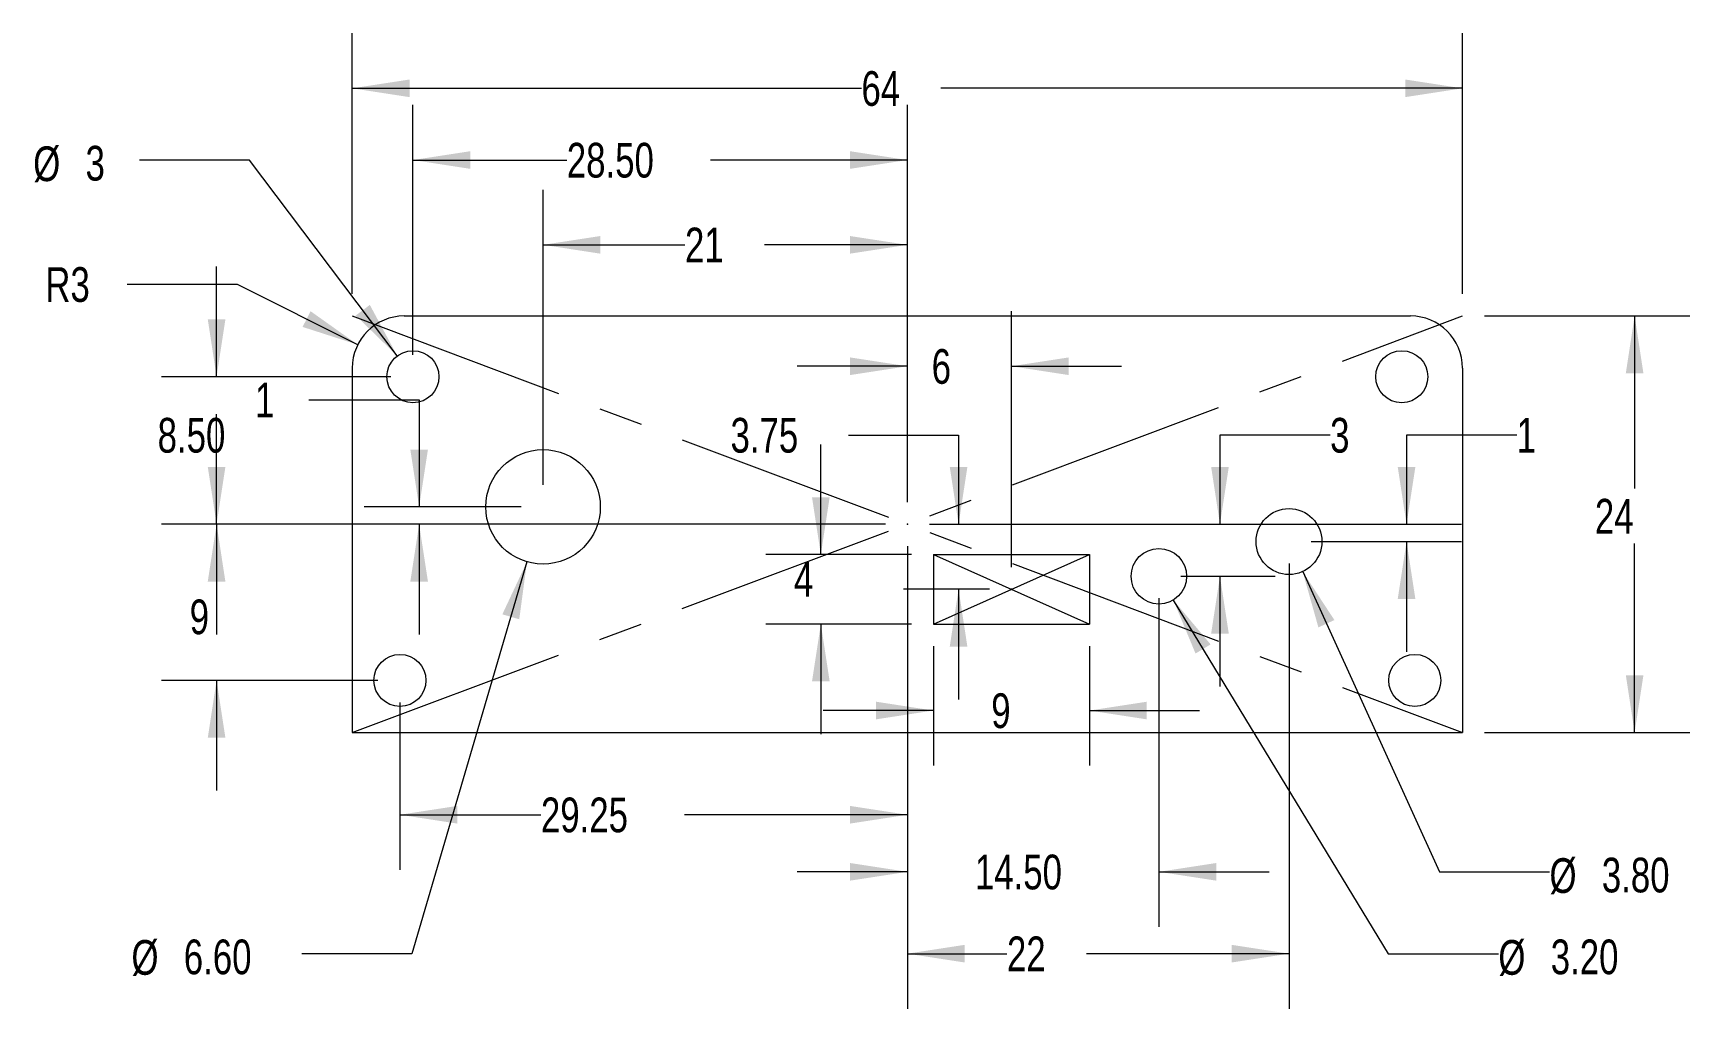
# Model space of a CAD drawing. Header units: millimetres. Extents: x 40.9 to 136.6, y 124.8 to 181.1.
import ezdxf

# ---------------------------------------------------------------- set-up
doc = ezdxf.new("R2010")
doc.units = ezdxf.units.MM
doc.header["$PDSIZE"] = -1
doc.linetypes.add('CENTERX2', pattern=[20.32, 12.7, -2.54, 2.54, -2.54])
doc.styles.add('SLDTEXTSTYLE0', font='TXT', dxfattribs={"width": 0.75})
doc.dimstyles.new('SLDDIMSTYLE0', dxfattribs={"dimtxt": 2, "dimasz": 3.302, "dimexe": 0, "dimexo": 0.0625, "dimgap": 0.5, "dimtad": 0, "dimtih": 1, "dimtoh": 1, "dimrnd": 1e-09, "dimzin": 12, "dimdsep": 46, "dimtxsty": 'SLDTEXTSTYLE0', "dimsah": 1, "dimcen": 0.09, "dimadec": 0, "dimazin": 3, "dimtfac": 1, "dimtofl": 0, "dimtmove": 0, "dimatfit": 3, "dimfxl": 0, "dimfrac": 2, "dimtolj": 1, "dimtzin": 12, "dimarcsym": 0})
doc.dimstyles.new('SLDDIMSTYLE1', dxfattribs={"dimtxt": 2, "dimasz": 3.302, "dimexe": 0, "dimexo": 0.0625, "dimgap": 0.5, "dimtad": 0, "dimtih": 1, "dimtoh": 1, "dimrnd": 1e-09, "dimzin": 12, "dimdsep": 46, "dimtxsty": 'SLDTEXTSTYLE0', "dimsah": 1, "dimcen": 0.09, "dimadec": 0, "dimazin": 3, "dimtfac": 1, "dimtmove": 0, "dimatfit": 0, "dimfxl": 0, "dimfrac": 2, "dimtolj": 1, "dimtzin": 12, "dimarcsym": 0})
doc.dimstyles.new('SLDDIMSTYLE2', dxfattribs={"dimtxt": 2, "dimasz": 3.302, "dimexe": 0, "dimexo": 0.0625, "dimgap": 0.5, "dimtad": 0, "dimtih": 1, "dimtoh": 1, "dimrnd": 1e-09, "dimzin": 4, "dimdsep": 46, "dimtxsty": 'SLDTEXTSTYLE0', "dimsah": 1, "dimcen": 0, "dimadec": 0, "dimazin": 1, "dimtfac": 1, "dimtofl": 0, "dimtmove": 0, "dimatfit": 3, "dimfxl": 0, "dimfrac": 2, "dimtolj": 1, "dimtzin": 12, "dimarcsym": 0})
doc.dimstyles.new('SLDDIMSTYLE3', dxfattribs={"dimtxt": 2, "dimasz": 3.302, "dimexe": 0, "dimexo": 0.0625, "dimgap": 0.5, "dimtad": 0, "dimtih": 1, "dimtoh": 1, "dimrnd": 1e-09, "dimzin": 4, "dimdsep": 46, "dimtxsty": 'SLDTEXTSTYLE0', "dimsah": 1, "dimcen": 0.09, "dimadec": 0, "dimazin": 1, "dimtfac": 1, "dimtmove": 0, "dimatfit": 0, "dimfxl": 0, "dimfrac": 2, "dimtolj": 1, "dimtzin": 12, "dimarcsym": 0})
doc.dimstyles.new('SLDDIMSTYLE4', dxfattribs={"dimtxt": 2, "dimasz": 3.302, "dimexe": 0, "dimexo": 0.0625, "dimgap": 0.5, "dimtad": 0, "dimtih": 1, "dimtoh": 1, "dimrnd": 1e-09, "dimzin": 12, "dimdsep": 46, "dimtxsty": 'SLDTEXTSTYLE0', "dimsah": 1, "dimcen": 0, "dimadec": 0, "dimazin": 3, "dimtfac": 1, "dimtofl": 0, "dimtmove": 0, "dimatfit": 3, "dimfxl": 0, "dimfrac": 2, "dimtolj": 1, "dimtzin": 12, "dimarcsym": 0})
doc.dimstyles.new('SLDDIMSTYLE5', dxfattribs={"dimtxt": 2, "dimasz": 3.302, "dimexe": 0, "dimexo": 0.0625, "dimgap": 0.5, "dimtad": 0, "dimtih": 1, "dimtoh": 1, "dimrnd": 1e-09, "dimzin": 4, "dimdsep": 46, "dimtxsty": 'SLDTEXTSTYLE0', "dimsah": 1, "dimcen": 0.09, "dimadec": 0, "dimazin": 1, "dimtfac": 1, "dimtofl": 0, "dimtmove": 0, "dimatfit": 3, "dimfxl": 0, "dimfrac": 2, "dimtolj": 1, "dimtzin": 12, "dimarcsym": 0})
doc.dimstyles.new('SLDDIMSTYLE6', dxfattribs={"dimtxt": 2, "dimasz": 3.302, "dimexe": 0, "dimexo": 0.0625, "dimgap": 0.5, "dimtad": 0, "dimtih": 1, "dimtoh": 1, "dimrnd": 1e-09, "dimzin": 12, "dimdsep": 46, "dimtxsty": 'SLDTEXTSTYLE0', "dimsah": 1, "dimcen": 0, "dimadec": 0, "dimazin": 3, "dimtfac": 1, "dimtofl": 0, "dimtmove": 0, "dimatfit": 3, "dimfxl": 0, "dimfrac": 2, "dimtolj": 1, "dimtzin": 12, "dimarcsym": 0})

# ---------------------------------------------------------------- blocks, each defined once
blk = doc.blocks.new('_D')
at = {"color": 7, "linetype": 'Continuous', "lineweight": 0}
for p, q in [((59.286, 166.037), (59.286, 181.062)), ((123.286, 166.037), (123.286, 181.062)), ((59.286, 177.887), (88.639, 177.887)), ((123.286, 177.887), (93.22, 177.887))]:
    blk.add_line(p, q, dxfattribs=at)
for points in [[(59.286, 177.887), (62.588, 177.379), (62.588, 178.395)], [(123.286, 177.887), (119.984, 178.395), (119.984, 177.379)]]:
    blk.add_solid(points, dxfattribs=at)
at = {"color": 7, "linetype": 'Continuous', "lineweight": 0, "insert": (88.639, 178.877, 0.1), "char_height": 2, "attachment_point": 1, "style": 'SLDTEXTSTYLE0'}
blk.add_mtext('64', dxfattribs=at)
blk = doc.blocks.new('_D_1')
at = {"color": 7, "linetype": 'Continuous', "lineweight": 0}
for p, q in [((124.556, 164.767), (136.385, 164.767)), ((133.21, 164.767), (133.21, 154.823)), ((133.21, 140.767), (133.21, 151.648)), ((124.556, 140.767), (136.385, 140.767))]:
    blk.add_line(p, q, dxfattribs=at)
for points in [[(133.21, 164.767), (132.702, 161.465), (133.718, 161.465)], [(133.21, 140.767), (133.718, 144.069), (132.702, 144.069)]]:
    blk.add_solid(points, dxfattribs=at)
at = {"color": 7, "linetype": 'Continuous', "lineweight": 0, "insert": (130.919, 154.227, 0.1), "char_height": 2, "attachment_point": 1, "style": 'SLDTEXTSTYLE0'}
blk.add_mtext('24', dxfattribs=at)
blk = doc.blocks.new('_D_2')
at = {"color": 7, "linetype": 'Continuous', "lineweight": 0}
for p, q in [((70.286, 155.037), (70.286, 172.042)), ((91.286, 154.037), (91.286, 172.042)), ((70.286, 168.867), (78.467, 168.867)), ((91.286, 168.867), (83.047, 168.867))]:
    blk.add_line(p, q, dxfattribs=at)
for points in [[(70.286, 168.867), (73.588, 168.359), (73.588, 169.375)], [(91.286, 168.867), (87.984, 169.375), (87.984, 168.359)]]:
    blk.add_solid(points, dxfattribs=at)
at = {"color": 7, "linetype": 'Continuous', "lineweight": 0, "insert": (78.467, 169.858, 0.1), "char_height": 2, "attachment_point": 1, "style": 'SLDTEXTSTYLE0'}
blk.add_mtext('21', dxfattribs=at)
blk = doc.blocks.new('_D_3')
at = {"color": 7, "linetype": 'Continuous', "lineweight": 0}
for p, q in [((56.791, 159.928), (63.141, 159.928)), ((63.141, 159.928), (63.141, 153.767)), ((69.016, 153.767), (59.966, 153.767)), ((90.016, 152.767), (59.966, 152.767)), ((63.141, 152.767), (63.141, 146.417))]:
    blk.add_line(p, q, dxfattribs=at)
for points in [[(63.141, 153.767), (63.649, 157.069), (62.633, 157.069)], [(63.141, 152.767), (62.633, 149.465), (63.649, 149.465)]]:
    blk.add_solid(points, dxfattribs=at)
at = {"color": 7, "linetype": 'Continuous', "lineweight": 0, "insert": (53.688, 160.919, 0.1), "char_height": 2, "attachment_point": 1, "style": 'SLDTEXTSTYLE0'}
blk.add_mtext('1', dxfattribs=at)
blk = doc.blocks.new('_D_4')
at = {"color": 7, "linetype": 'Continuous', "lineweight": 0}
for p, q in [((69.356, 150.601), (62.722, 128.02)), ((62.722, 128.02), (56.372, 128.02))]:
    blk.add_line(p, q, dxfattribs=at)
blk.add_solid([(69.356, 150.601), (67.938, 147.576), (68.913, 147.29)], dxfattribs=at)
at = {"color": 7, "linetype": 'Continuous', "lineweight": 0, "char_height": 2, "attachment_point": 1, "style": 'SLDTEXTSTYLE0'}
for s, insert in [('%%c', (46.558, 128.805, 0.1)), ('6.60', (49.574, 128.835, 0.1))]:
    blk.add_mtext(s, dxfattribs=dict(at, insert=insert))
blk = doc.blocks.new('_D_5')
at = {"color": 7, "linetype": 'Continuous', "lineweight": 0}
for p, q in [((106.617, 148.4), (119.007, 128.02)), ((119.007, 128.02), (125.357, 128.02))]:
    blk.add_line(p, q, dxfattribs=at)
blk.add_solid([(106.617, 148.4), (107.898, 145.315), (108.767, 145.843)], dxfattribs=at)
at = {"color": 7, "linetype": 'Continuous', "lineweight": 0, "char_height": 2, "attachment_point": 1, "style": 'SLDTEXTSTYLE0'}
for s, insert in [('%%c', (125.357, 128.805, 0.1)), ('3.20', (128.374, 128.835, 0.1))]:
    blk.add_mtext(s, dxfattribs=dict(at, insert=insert))
blk = doc.blocks.new('_D_6')
at = {"color": 7, "linetype": 'Continuous', "lineweight": 0}
for p, q in [((91.286, 151.497), (91.286, 129.561)), ((105.786, 148.497), (105.786, 129.561)), ((91.286, 132.736), (84.936, 132.736)), ((105.786, 132.736), (112.136, 132.736))]:
    blk.add_line(p, q, dxfattribs=at)
for points in [[(91.286, 132.736), (87.984, 133.244), (87.984, 132.228)], [(105.786, 132.736), (109.088, 132.228), (109.088, 133.244)]]:
    blk.add_solid(points, dxfattribs=at)
at = {"color": 7, "linetype": 'Continuous', "lineweight": 0, "insert": (95.179, 133.726, 0.1), "char_height": 2, "attachment_point": 1, "style": 'SLDTEXTSTYLE0'}
blk.add_mtext('14.50', dxfattribs=at)
blk = doc.blocks.new('_D_7')
at = {"color": 7, "linetype": 'Continuous', "lineweight": 0}
for p, q in [((115.656, 157.904), (109.306, 157.904)), ((109.306, 157.904), (109.306, 152.767)), ((92.556, 152.767), (112.481, 152.767)), ((107.056, 149.767), (112.481, 149.767)), ((109.306, 149.767), (109.306, 143.417))]:
    blk.add_line(p, q, dxfattribs=at)
for points in [[(109.306, 152.767), (109.814, 156.069), (108.798, 156.069)], [(109.306, 149.767), (108.798, 146.465), (109.814, 146.465)]]:
    blk.add_solid(points, dxfattribs=at)
at = {"color": 7, "linetype": 'Continuous', "lineweight": 0, "insert": (115.656, 158.894, 0.1), "char_height": 2, "attachment_point": 1, "style": 'SLDTEXTSTYLE0'}
blk.add_mtext('3', dxfattribs=at)
blk = doc.blocks.new('_D_8')
at = {"color": 7, "linetype": 'Continuous', "lineweight": 0}
for p, q in [((114.074, 150.038), (121.953, 132.736)), ((121.953, 132.736), (128.303, 132.736))]:
    blk.add_line(p, q, dxfattribs=at)
blk.add_solid([(114.074, 150.038), (114.98, 146.823), (115.904, 147.244)], dxfattribs=at)
at = {"color": 7, "linetype": 'Continuous', "lineweight": 0, "char_height": 2, "attachment_point": 1, "style": 'SLDTEXTSTYLE0'}
for s, insert in [('%%c', (128.303, 133.521, 0.1)), ('3.80', (131.319, 133.551, 0.1))]:
    blk.add_mtext(s, dxfattribs=dict(at, insert=insert))
blk = doc.blocks.new('_D_9')
at = {"color": 7, "linetype": 'Continuous', "lineweight": 0}
for p, q in [((91.286, 151.497), (91.286, 124.845)), ((113.286, 150.497), (113.286, 124.845)), ((91.286, 128.02), (97.026, 128.02)), ((113.286, 128.02), (101.606, 128.02))]:
    blk.add_line(p, q, dxfattribs=at)
for points in [[(91.286, 128.02), (94.588, 127.512), (94.588, 128.528)], [(113.286, 128.02), (109.984, 128.528), (109.984, 127.512)]]:
    blk.add_solid(points, dxfattribs=at)
at = {"color": 7, "linetype": 'Continuous', "lineweight": 0, "insert": (97.026, 129.01, 0.1), "char_height": 2, "attachment_point": 1, "style": 'SLDTEXTSTYLE0'}
blk.add_mtext('22', dxfattribs=at)
blk = doc.blocks.new('_D_10')
at = {"color": 7, "linetype": 'Continuous', "lineweight": 0}
for p, q in [((126.412, 157.904), (120.062, 157.904)), ((120.062, 157.904), (120.062, 152.767)), ((92.556, 152.767), (123.237, 152.767)), ((114.556, 151.767), (123.237, 151.767)), ((120.062, 151.767), (120.062, 145.417))]:
    blk.add_line(p, q, dxfattribs=at)
for points in [[(120.062, 152.767), (120.57, 156.069), (119.554, 156.069)], [(120.062, 151.767), (119.554, 148.465), (120.57, 148.465)]]:
    blk.add_solid(points, dxfattribs=at)
at = {"color": 7, "linetype": 'Continuous', "lineweight": 0, "insert": (126.412, 158.894, 0.1), "char_height": 2, "attachment_point": 1, "style": 'SLDTEXTSTYLE0'}
blk.add_mtext('1', dxfattribs=at)
blk = doc.blocks.new('_D_11')
at = {"color": 7, "linetype": 'Continuous', "lineweight": 0}
for p, q in [((87.888, 157.904), (94.238, 157.904)), ((94.238, 157.904), (94.238, 152.767)), ((92.556, 152.767), (97.413, 152.767)), ((96.016, 149.017), (91.063, 149.017)), ((94.238, 149.017), (94.238, 142.667))]:
    blk.add_line(p, q, dxfattribs=at)
for points in [[(94.238, 152.767), (94.746, 156.069), (93.73, 156.069)], [(94.238, 149.017), (93.73, 145.715), (94.746, 145.715)]]:
    blk.add_solid(points, dxfattribs=at)
at = {"color": 7, "linetype": 'Continuous', "lineweight": 0, "insert": (81.091, 158.894, 0.1), "char_height": 2, "attachment_point": 1, "style": 'SLDTEXTSTYLE0'}
blk.add_mtext('3.75', dxfattribs=at)
blk = doc.blocks.new('_D_12')
at = {"color": 7, "linetype": 'Continuous', "lineweight": 0}
for p, q in [((91.286, 154.037), (91.286, 165.046)), ((97.286, 150.287), (97.286, 165.046)), ((91.286, 161.871), (84.936, 161.871)), ((97.286, 161.871), (103.636, 161.871))]:
    blk.add_line(p, q, dxfattribs=at)
for points in [[(91.286, 161.871), (87.984, 162.379), (87.984, 161.363)], [(97.286, 161.871), (100.588, 161.363), (100.588, 162.379)]]:
    blk.add_solid(points, dxfattribs=at)
at = {"color": 7, "linetype": 'Continuous', "lineweight": 0, "insert": (92.687, 162.861, 0.1), "char_height": 2, "attachment_point": 1, "style": 'SLDTEXTSTYLE0'}
blk.add_mtext('6', dxfattribs=at)
blk = doc.blocks.new('_D_13')
at = {"color": 7, "linetype": 'Continuous', "lineweight": 0}
for p, q in [((92.786, 145.747), (92.786, 138.856)), ((101.786, 145.747), (101.786, 138.856)), ((92.786, 142.031), (86.436, 142.031)), ((101.786, 142.031), (108.136, 142.031))]:
    blk.add_line(p, q, dxfattribs=at)
for points in [[(92.786, 142.031), (89.484, 142.539), (89.484, 141.523)], [(101.786, 142.031), (105.088, 141.523), (105.088, 142.539)]]:
    blk.add_solid(points, dxfattribs=at)
at = {"color": 7, "linetype": 'Continuous', "lineweight": 0, "insert": (96.121, 143.022, 0.1), "char_height": 2, "attachment_point": 1, "style": 'SLDTEXTSTYLE0'}
blk.add_mtext('9', dxfattribs=at)
blk = doc.blocks.new('_D_14')
at = {"color": 7, "linetype": 'Continuous', "lineweight": 0}
for p, q in [((86.298, 151.017), (86.298, 157.367)), ((91.516, 151.017), (83.123, 151.017)), ((91.516, 147.017), (83.123, 147.017)), ((86.298, 147.017), (86.298, 140.667))]:
    blk.add_line(p, q, dxfattribs=at)
for points in [[(86.298, 151.017), (86.806, 154.319), (85.79, 154.319)], [(86.298, 147.017), (85.79, 143.715), (86.806, 143.715)]]:
    blk.add_solid(points, dxfattribs=at)
at = {"color": 7, "linetype": 'Continuous', "lineweight": 0, "insert": (84.747, 150.592, 0.1), "char_height": 2, "attachment_point": 1, "style": 'SLDTEXTSTYLE0'}
blk.add_mtext('4', dxfattribs=at)
blk = doc.blocks.new('_D_15')
at = {"color": 7, "linetype": 'Continuous', "lineweight": 0}
for p, q in [((52.665, 166.589), (46.315, 166.589)), ((59.604, 163.111), (52.665, 166.589))]:
    blk.add_line(p, q, dxfattribs=at)
blk.add_solid([(59.604, 163.111), (56.88, 165.045), (56.424, 164.137)], dxfattribs=at)
at = {"color": 7, "linetype": 'Continuous', "lineweight": 0, "insert": (41.592, 167.58, 0.1), "char_height": 2, "attachment_point": 1, "style": 'SLDTEXTSTYLE0'}
blk.add_mtext('R3', dxfattribs=at)
blk = doc.blocks.new('_D_16')
at = {"color": 7, "linetype": 'Continuous', "lineweight": 0}
for p, q in [((62.786, 162.537), (62.786, 176.93)), ((91.286, 154.037), (91.286, 176.93)), ((62.786, 173.755), (71.654, 173.755)), ((91.286, 173.755), (79.929, 173.755))]:
    blk.add_line(p, q, dxfattribs=at)
for points in [[(62.786, 173.755), (66.088, 173.247), (66.088, 174.263)], [(91.286, 173.755), (87.984, 174.263), (87.984, 173.247)]]:
    blk.add_solid(points, dxfattribs=at)
at = {"color": 7, "linetype": 'Continuous', "lineweight": 0, "insert": (71.654, 174.745, 0.1), "char_height": 2, "attachment_point": 1, "style": 'SLDTEXTSTYLE0'}
blk.add_mtext('28.50', dxfattribs=at)
blk = doc.blocks.new('_D_17')
at = {"color": 7, "linetype": 'Continuous', "lineweight": 0}
for p, q in [((51.465, 161.267), (51.465, 167.617)), ((61.516, 161.267), (48.29, 161.267)), ((90.016, 152.767), (48.29, 152.767)), ((51.465, 152.767), (51.465, 146.417))]:
    blk.add_line(p, q, dxfattribs=at)
for points in [[(51.465, 161.267), (51.973, 164.569), (50.957, 164.569)], [(51.465, 152.767), (50.957, 149.465), (51.973, 149.465)]]:
    blk.add_solid(points, dxfattribs=at)
at = {"color": 7, "linetype": 'Continuous', "lineweight": 0, "insert": (48.066, 158.894, 0.1), "char_height": 2, "attachment_point": 1, "style": 'SLDTEXTSTYLE0'}
blk.add_mtext('8.50', dxfattribs=at)
blk = doc.blocks.new('_D_18')
at = {"color": 7, "linetype": 'Continuous', "lineweight": 0}
for p, q in [((91.286, 151.497), (91.286, 132.85)), ((62.036, 142.497), (62.036, 132.85)), ((62.036, 136.025), (70.162, 136.025)), ((91.286, 136.025), (78.437, 136.025))]:
    blk.add_line(p, q, dxfattribs=at)
for points in [[(62.036, 136.025), (65.338, 135.517), (65.338, 136.533)], [(91.286, 136.025), (87.984, 136.533), (87.984, 135.517)]]:
    blk.add_solid(points, dxfattribs=at)
at = {"color": 7, "linetype": 'Continuous', "lineweight": 0, "insert": (70.162, 137.016, 0.1), "char_height": 2, "attachment_point": 1, "style": 'SLDTEXTSTYLE0'}
blk.add_mtext('29.25', dxfattribs=at)
blk = doc.blocks.new('_D_19')
at = {"color": 7, "linetype": 'Continuous', "lineweight": 0}
for p, q in [((51.465, 152.767), (51.465, 159.117)), ((90.016, 152.767), (48.29, 152.767)), ((60.766, 143.767), (48.29, 143.767)), ((51.465, 143.767), (51.465, 137.417))]:
    blk.add_line(p, q, dxfattribs=at)
for points in [[(51.465, 152.767), (51.973, 156.069), (50.957, 156.069)], [(51.465, 143.767), (50.957, 140.465), (51.973, 140.465)]]:
    blk.add_solid(points, dxfattribs=at)
at = {"color": 7, "linetype": 'Continuous', "lineweight": 0, "insert": (49.914, 148.429, 0.1), "char_height": 2, "attachment_point": 1, "style": 'SLDTEXTSTYLE0'}
blk.add_mtext('9', dxfattribs=at)
blk = doc.blocks.new('_D_20')
at = {"color": 7, "linetype": 'Continuous', "lineweight": 0}
for p, q in [((53.363, 173.755), (47.013, 173.755)), ((61.883, 162.465), (53.363, 173.755))]:
    blk.add_line(p, q, dxfattribs=at)
blk.add_solid([(61.883, 162.465), (60.299, 165.406), (59.488, 164.794)], dxfattribs=at)
at = {"color": 7, "linetype": 'Continuous', "lineweight": 0, "char_height": 2, "attachment_point": 1, "style": 'SLDTEXTSTYLE0'}
for s, insert in [('%%c', (40.894, 174.54, 0.1)), ('3', (43.91, 174.57, 0.1))]:
    blk.add_mtext(s, dxfattribs=dict(at, insert=insert))

msp = doc.modelspace()

# ---------------------------------------------------------------- linework, layer by layer
at = {"color": 7, "linetype": 'CENTERX2', "lineweight": 0}
for p, q in [((59.286, 164.767), (123.286, 140.767)), ((59.286, 140.767), (123.286, 164.767)), ((92.786, 151.017), (101.786, 147.017)), ((92.786, 147.017), (101.786, 151.017))]:
    msp.add_line(p, q, dxfattribs=at)
at = {"color": 7, "linetype": 'Continuous', "lineweight": 0}
for p, q in [((62.286, 164.767), (120.286, 164.767)), ((59.286, 161.767), (59.286, 140.767)), ((123.286, 161.767), (123.286, 140.767)), ((92.786, 151.017), (101.786, 151.017)), ((92.786, 151.017), (92.786, 147.017)), ((101.786, 151.017), (101.786, 147.017)), ((92.786, 147.017), (101.786, 147.017)), ((59.286, 140.767), (123.286, 140.767))]:
    msp.add_line(p, q, dxfattribs=at)
for centre, radius in [((62.786, 161.267), 1.5), ((119.786, 161.267), 1.5), ((70.286, 153.767), 3.3), ((113.286, 151.767), 1.9), ((105.786, 149.767), 1.6), ((62.036, 143.767), 1.5), ((120.536, 143.767), 1.5)]:
    msp.add_circle(centre, radius, dxfattribs=at)
for centre, start, end in [((62.286, 161.767), 90, 180), ((120.286, 161.767), 0, 90)]:
    msp.add_arc(centre, 3, start, end, dxfattribs=at)
for p in [(91.286, 152.767), (97.286, 149.017)]:
    msp.add_point(p, dxfattribs=at)

# ---------------------------------------------------------------- dimensions: what is measured, and where the dimension line sits
for base, p1, p2, dimstyle, picture, middle in [((123.286, 177.887), (59.286, 164.767), (123.286, 164.767), 'SLDDIMSTYLE0', '_D', (90.929, 177.887)), ((91.286, 173.755), (62.786, 161.267), (91.286, 152.767), 'SLDDIMSTYLE5', '_D_16', (75.791, 173.755)), ((91.286, 168.867), (70.286, 153.767), (91.286, 152.767), 'SLDDIMSTYLE0', '_D_2', (80.757, 168.867)), ((91.286, 161.871), (97.286, 149.017), (91.286, 152.767), 'SLDDIMSTYLE1', '_D_12', (94.238, 161.871)), ((91.286, 136.025), (62.036, 143.767), (91.286, 152.767), 'SLDDIMSTYLE0', '_D_18', (74.299, 136.025)), ((91.286, 132.736), (105.786, 149.767), (91.286, 152.767), 'SLDDIMSTYLE3', '_D_6', (99.316, 132.736)), ((91.286, 128.02), (113.286, 151.767), (91.286, 152.767), 'SLDDIMSTYLE0', '_D_9', (99.316, 128.02)), ((101.786, 142.031), (92.786, 147.017), (101.786, 147.017), 'SLDDIMSTYLE1', '_D_13', (97.673, 142.031))]:
    dim = msp.add_linear_dim(base=base, p1=p1, p2=p2, dimstyle=dimstyle, dxfattribs=at)
    dim.commit()
    dim.dimension.update_dxf_attribs({"geometry": picture, "text_midpoint": middle, "dimtype": 160})
for p1, p2, dimstyle, picture, middle in [((63.69, 160.07), (61.883, 162.465), 'SLDDIMSTYLE6', '_D_20', (43.953, 173.755)), ((71.216, 156.933), (69.356, 150.601), 'SLDDIMSTYLE2', '_D_4', (51.465, 128.02)), ((112.499, 153.496), (114.074, 150.038), 'SLDDIMSTYLE2', '_D_8', (133.21, 132.736)), ((104.955, 151.134), (106.617, 148.4), 'SLDDIMSTYLE2', '_D_5', (130.264, 128.02))]:
    dim = msp.add_diameter_dim_2p(p1=p1, p2=p2, dimstyle=dimstyle, dxfattribs=at)
    dim.commit()
    dim.dimension.update_dxf_attribs({"geometry": picture, "text_midpoint": middle, "dimtype": 163})
dim = msp.add_radius_dim(center=(62.286, 161.767), mpoint=(59.604, 163.111), dimstyle='SLDDIMSTYLE4', dxfattribs=at)
dim.commit()
dim.dimension.update_dxf_attribs({"geometry": '_D_15', "text_midpoint": (43.953, 166.589), "dimtype": 164})
for base, p1, p2, dimstyle, picture, middle in [((51.465, 161.267), (91.286, 152.767), (62.786, 161.267), 'SLDDIMSTYLE3', '_D_17', (51.465, 157.904)), ((133.21, 140.767), (123.286, 164.767), (123.286, 140.767), 'SLDDIMSTYLE0', '_D_1', (133.21, 153.236)), ((63.141, 152.767), (70.286, 153.767), (91.286, 152.767), 'SLDDIMSTYLE1', '_D_3', (63.141, 159.928)), ((51.465, 152.767), (62.036, 143.767), (91.286, 152.767), 'SLDDIMSTYLE1', '_D_19', (51.465, 147.439)), ((94.238, 152.767), (97.286, 149.017), (91.286, 152.767), 'SLDDIMSTYLE1', '_D_11', (94.238, 157.904)), ((109.306, 152.767), (105.786, 149.767), (91.286, 152.767), 'SLDDIMSTYLE1', '_D_7', (109.306, 157.904)), ((120.062, 152.767), (113.286, 151.767), (91.286, 152.767), 'SLDDIMSTYLE1', '_D_10', (120.062, 157.904)), ((86.298, 147.017), (92.786, 151.017), (92.786, 147.017), 'SLDDIMSTYLE1', '_D_14', (86.298, 149.602))]:
    dim = msp.add_linear_dim(base=base, p1=p1, p2=p2, angle=90, dimstyle=dimstyle, dxfattribs=at)
    dim.commit()
    dim.dimension.update_dxf_attribs({"geometry": picture, "text_midpoint": middle, "dimtype": 160})

doc.saveas('drawing.dxf')
